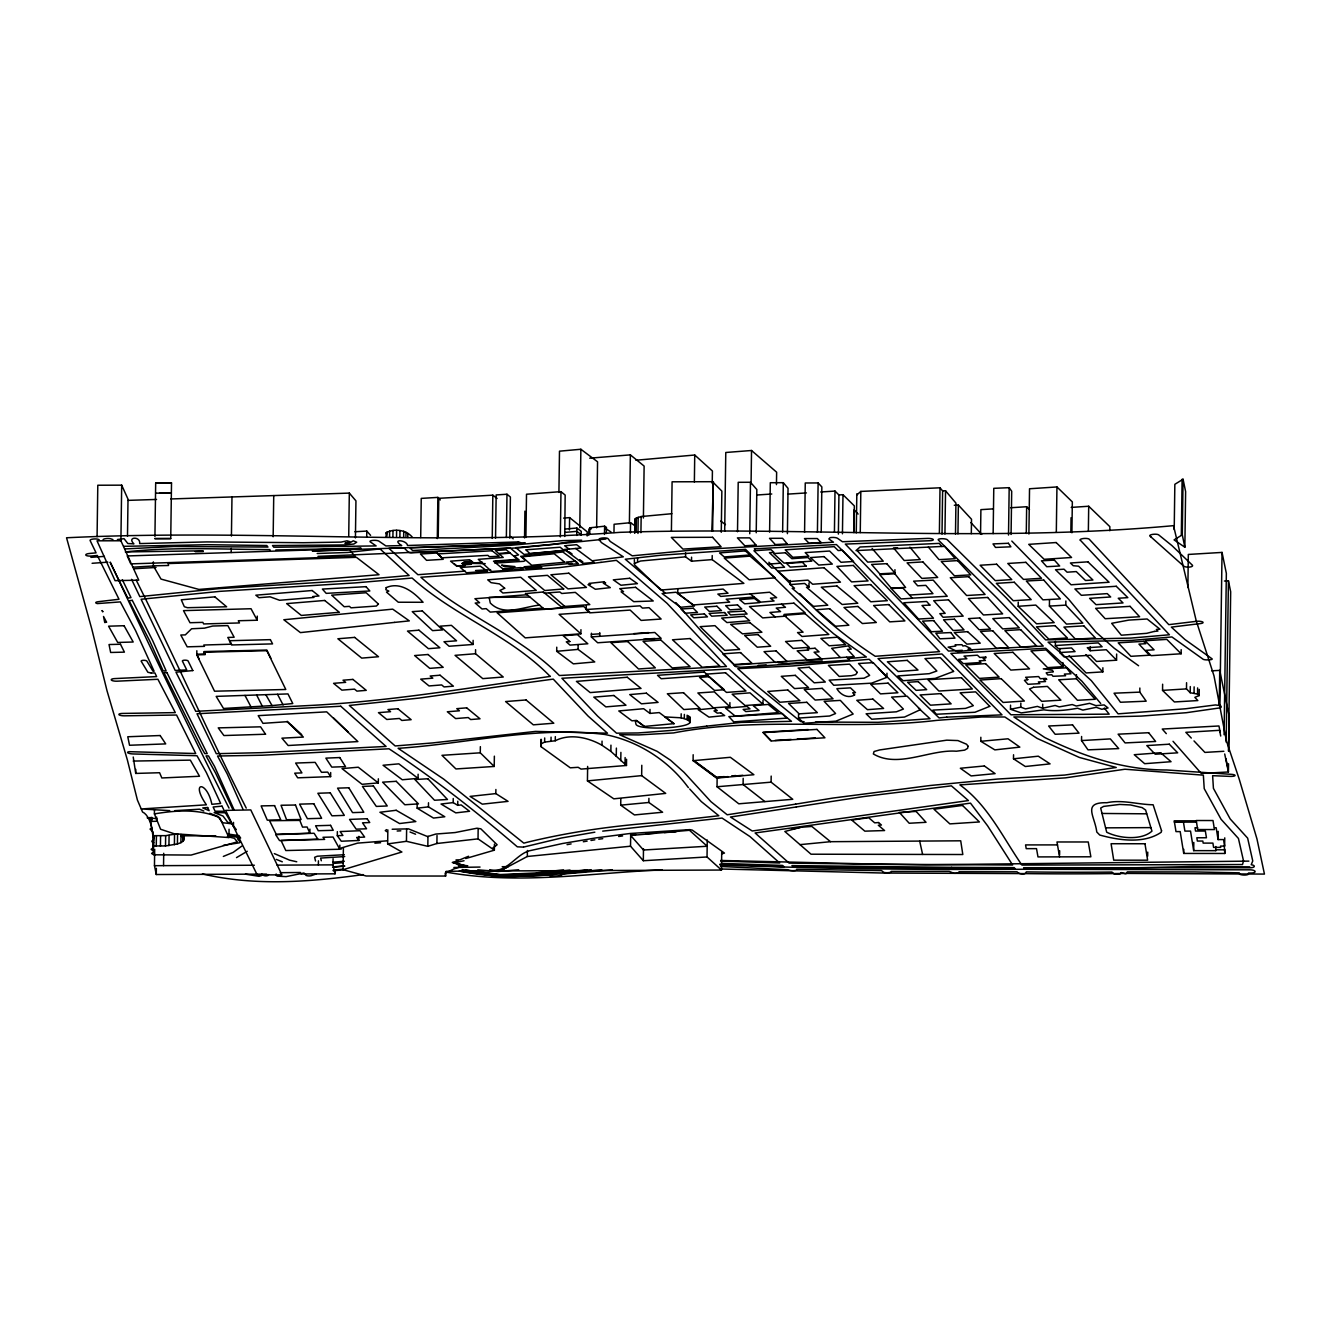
<?xml version="1.0" encoding="UTF-8"?>
<svg xmlns="http://www.w3.org/2000/svg" width="1331" height="1331" viewBox="0 0 1331 1331"><rect width="100%" height="100%" fill="white"/><g stroke="black" fill="none" stroke-linecap="round" stroke-linejoin="round"><path stroke-width="1.5" d="M97.08 536.709L97.795 485.233L121.687 485.166L128.009 499.142L127.493 536.21M130.821 562.647L120.905 540.769L121.687 485.166M133.183 761.066L190.333 760.134L199.517 776.256L161.833 777.97L159.587 772.729L135.729 773.427L133.233 757.023M135.729 773.427L135.779 769.385M153.315 565.841L168.538 565.492L168.139 563.562L356.425 557.323L379.019 574.709L198.935 589.433L161.001 579.085L153.315 565.841L153.364 561.848M152.965 831.526L152.766 845.95L165.51 845.95L177.422 843.97L177.572 833.722L165.66 835.652L152.899 835.668L150.054 817.4M154.928 536.543L155.677 483.02L171.516 482.97L170.734 538.573L154.895 538.606L170.734 538.573M150.004 821.526L151.667 821.393L151.717 817.267M153.747 846.017L153.897 835.752M229.065 829.23L228.949 837.548L174.128 833.738L160.585 829.246L154.413 813.89L154.463 809.73M266.666 874.118L156.276 874.517L154.463 865.682L154.679 849.211M156.276 846.167L156.409 835.901M156.675 817.134L156.625 821.277L151.667 821.393M156.276 874.517L156.359 868.328M160.452 846.183L160.585 835.918M154.463 865.682L163.547 865.649L163.713 853.287M165.51 845.95L165.66 835.685M168.937 845.634L169.087 835.369M174.394 844.736L174.544 834.487M177.422 843.97L180.916 842.656L181.033 834.437M180.916 842.656L182.913 841.358L183.013 835.202M182.913 841.358L183.545 836.65M183.478 840.759L183.961 835.984M196.788 654.852L205.174 654.636L204.009 652.223L266.849 650.693L285.799 689.491L214.541 691.205L196.788 654.852L196.838 650.743M231.195 552.548L231.261 548.439M231.428 536.077L231.977 496.962M233.441 826.501L225.621 810.396L250.777 809.913L281.922 874.85L257.216 874.916L233.441 826.501L233.507 822.392M257.216 620.229L251.027 608.733L183.495 610.63L190 622.725L202.828 622.359L203.676 623.94L239.48 622.941L238.299 620.745L257.216 620.229L257.266 616.103M273.154 536.759L273.737 495.581M309.857 833.189L307.112 827L302.52 827.1L299.808 820.395L269.577 820.728L276.249 834.337L309.857 833.189L309.923 829.113M318.359 864.934L318.425 860.824M330.62 776.639L327.692 772.096L321.52 772.313L315.148 762.364L295.632 763.062L301.937 772.912L294.7 773.178L297.678 777.82L330.62 776.639L330.67 772.529M301.056 873.968L335.046 873.818L332.983 864.867L333.083 858.695M335.046 873.818L335.096 869.692M358.888 836.367L358.821 840.477L341.285 841.225L337.309 835.702L337.359 831.609M339.788 849.245L333.033 837.033L323.017 837.282L324.614 839.412L281.041 840.493L285.816 850.542L339.788 849.245L339.838 845.135M445.669 872.038L445.619 876.048L366.158 875.998L343.082 869.709L343.398 847.697M348.722 536.343L349.321 493.102L170.817 498.959M355.427 537.907L355.943 500.855L349.321 493.102M366.707 537.258L366.79 531.086L354.895 531.735M378.287 782.911L358.272 767.222L342.017 768.603L362.032 784.308L378.287 782.911L378.353 778.801M386.123 536.842L386.173 532.716C394.325 528.291 405.955 529.755 412.211 537.025M386.938 536.143L386.988 532.017M389.55 537.225L389.634 531.052M343.082 869.709L401.895 852.006L387.654 843.904L387.853 829.895M392.911 536.659L392.994 530.47M396.522 536.509L396.605 530.337M399.882 536.759L399.966 530.587M403.659 537.375L403.742 531.185M405.955 536.36L406.005 532.234M407.785 537.524L407.835 533.415M494.45 844.17L494.367 850.176L478.029 838.863L436.901 843.505L427.817 846.333L406.454 841.308L406.621 829.313M420.696 537.524L421.245 498.393L437.882 497.395L440.311 499.924M417.135 808.183L428.449 806.869L444.804 816.752L433.49 818.066L417.135 808.183L417.185 804.057M418.067 778.369L398.834 763.844L383.062 765.258L402.295 779.766L418.067 778.369L418.134 774.243M427.817 846.333L427.966 836.334M428.449 806.869L428.499 802.759M437.3 538.573L437.882 497.395M438.215 537.441L438.764 498.326L492.836 495.165L497.095 498.46M436.901 843.505L437.017 835.502M453.189 802.61L441.027 804.024L455.801 812.875L469.544 811.278L461.208 804.939L457.731 805.338L453.189 802.61L453.239 798.5M457.731 805.338L457.781 801.212M473.071 644.47L451.409 625.354L440.012 626.186L456.566 640.81L443.988 641.742L449.096 646.25L473.071 644.47L473.137 640.344M475.533 653.737L455.052 655.351L482.77 678.627L503.251 677.013L475.533 653.737L475.583 649.661M478.029 838.863L478.162 828.847M480.275 752.814L441.975 755.326L455.934 768.952L494.217 766.456L480.275 752.814L480.358 746.641M492.237 538.406L492.836 495.165M495.548 538.19L496.147 494.949L506.978 494.234L510.389 497.029L509.823 538.206M494.217 766.456L494.367 756.158M495.831 793.592L470.076 796.404L482.304 804.157L508.059 801.362L495.831 793.592L495.881 789.483M506.362 537.474L506.978 494.234M524.547 537.924L524.913 511.154M525.895 537.474L526.51 494.234L560.967 491.638L565.159 495.065L564.743 536.493M502.186 866.714L508.226 866.631L500.922 870.524L527.326 856.482L527.409 850.476M626.568 759.252L626.485 765.475L581.081 769.102L578.153 767.305L570.284 767.821L541.235 746.824L541.052 739.304M541.235 746.824L541.384 739.57M540.968 745.526L541.334 743.713L544.629 742.099L544.695 737.956M544.629 742.099L551.017 741.284L551.067 737.141M551.017 741.284L555.26 740.768L555.326 736.625M556.691 651.308L578.087 649.395L594.757 661.94L573.362 663.853L556.691 651.308L556.757 647.182M558.92 492.437L559.486 451.176L580.865 449.262L597.552 461.79L596.637 527.825M560.334 536.925L560.967 491.638M569.435 529.954L569.601 517.609L563.629 518.125M576.739 535.428L576.839 528.024L564.843 529.089M578.087 649.395L578.136 645.269M579.784 527.658L580.865 449.262M581.198 535.045L581.248 531.335L576.839 528.024M580.882 633.806L559.103 614.34L589.783 612.193L583.693 606.47L497.145 612.809L525.213 637.865L580.882 633.806L580.948 629.679M586.222 609.531L640.011 605.838L642.44 608.117L649.046 607.668L661.124 619.031L641.143 620.412L630.162 610.08L589.766 612.859L586.222 609.531L586.272 605.838M587.154 535.944L587.221 531.834L569.601 517.609M588.768 535.228L588.851 529.039L591.347 528.773L589.816 527.808L589.733 533.981M587.437 780.898L641.658 775.624L665.7 793.392L613.824 798.833L587.437 780.898L587.636 766.423M591.347 636.917L654.802 632.475L661.124 638.331L597.686 642.773L591.347 636.917L591.397 633.223M599.699 636.334L599.749 632.641M604.49 534.43L604.607 526.194L589.816 527.808M626.485 765.475L610.862 751.366L601.978 745.26L602.045 741.117M606.337 533.531L606.42 527.342L604.607 526.194M610.862 751.366L610.946 745.144M613.974 532.5L614.09 524.264L630.545 522.684L635.137 525.911M616.27 756.357L616.386 748.089M620.778 760.667L620.895 752.381M620.712 805.155L648.863 802.477L662.605 812.243L634.454 814.938L620.712 805.155L620.812 798.949M625.038 763.761L625.121 757.555M629.397 523.449L630.362 454.869L589.683 458.18M630.412 532.966L630.545 522.684M634.288 563.595L640.544 561.016L685.548 556.84L691.521 561.216L712.168 559.602L743.879 583.361L660.825 590.049L634.538 564.86L634.338 559.552M634.704 533.282L634.904 519.123L636.368 517.992L641.159 516.544L671.856 513.699M721.718 852.023L721.469 870.041L707.027 856.964L643.322 860.724L630.528 846.217L630.694 834.204M634.987 532.516L634.904 519.123M636.168 532.15L636.368 517.992M637.566 561.749L637.616 557.706M637.965 533.448L638.181 517.277M640.926 532.716L641.159 516.544M643.405 518.025L644.121 466.066L630.362 454.869M641.658 775.624L641.792 765.275M643.322 860.724L643.489 848.712M636.451 720.57L644.304 726.46L674.018 723.631L659.261 712.584L649.944 713.416L650.01 709.39M648.863 802.477L648.912 798.334M671.406 531.219L672.088 481.805L713.333 481.706L712.634 531.119M677.745 593.543L676.032 592.245L662.106 593.51L680.54 607.285L694.466 606.021L677.745 593.543L677.812 589.417M649.944 713.416L643.655 708.708L618.782 710.954L631.959 720.82L635.236 720.52L635.902 723.914C636.567 732.25 715.462 726.859 681.139 717.808L681.189 713.799M685.548 556.84L685.615 552.798M684.317 718.424L684.367 714.414M687.112 719.189L687.162 715.18M688.277 719.788L688.327 715.795M689.109 720.354L689.159 716.344M691.521 561.216L691.571 557.173M689.708 720.82L689.757 716.827M690.157 722.65L690.257 717.359M694.366 481.972L694.732 455.019L635.919 460.243M693.085 760.683L730.353 757.289L753.878 774.709L716.61 778.103L693.085 760.683L693.168 754.727M707.027 856.964L707.26 840.027M712.235 483.436L712.418 471.008L694.732 455.019M711.869 531.169L713.333 481.706M712.168 559.602L712.218 555.559M717.026 786.754L771.098 782.162L792.76 799.282L738.805 803.808L717.026 786.754L717.126 778.519M721.269 532.284L721.851 491.106L712.551 481.755M724.68 531.202L725.778 452.49L751.533 450.494L776.639 472.206L776.455 484.634M729.854 706.711L714.348 691.854L697.877 692.969L713.383 707.809L729.854 706.711L729.904 702.585M737.507 531.718L738.206 482.304L750.468 482.271L756.823 489.525L756.224 532.766M743.18 778.352L743.097 784.525L764.876 801.578M749.752 533.748L750.468 482.271M751.067 483.635L751.533 450.494M762.962 704.199L750.002 692.852L732.15 694.2L745.11 705.53L762.962 704.199L763.029 700.073M769.601 532.134L770.3 482.72L783.31 482.687L788.035 488.344L787.403 533.648M771.098 782.162L771.181 776.089M782.628 532.101L783.31 482.687M809.015 582.945L808.965 587.071L806.486 587.254L827.766 605.222L813.524 606.337L792.195 588.352L794.491 588.186L790.231 584.592L790.281 580.466M798.517 718.058L829.596 716.011L835.585 713.516L824.155 701.337L840.343 700.389L853.154 714.032L835.935 721.152L803.874 723.265L798.517 718.058L798.583 713.948M804.573 532.4L805.255 482.987L818.116 482.953L821.843 486.896L821.21 532.2M817.417 532.367L818.116 482.953M834.421 532.25L835.003 491.072L820.711 491.988M838.38 534.08L838.929 494.966L835.003 491.072M842.44 533.814L842.989 494.699L838.929 494.966M853.837 530.42L854.136 509.84L858.129 514.065M853.936 532.65L854.319 505.88L842.989 494.699M856.266 532.916L856.815 493.801M860.259 532.6L860.824 491.422L940.019 487.795L942.614 490.906L942.015 534.13M886.928 677.346L873.203 662.638L858.545 663.504L869.642 675.366L864.102 678.194L829.163 680.141L833.738 685.265L871.539 683.169L886.928 677.346L886.978 673.22M894.898 573.777L879.724 574.593L891.238 588.152L905.596 587.453L894.898 573.777L894.948 569.668M939.387 533.082L940.019 487.795M944.943 534.03L945.542 490.79L942.614 490.873M955.492 533.997L955.924 503.101L945.542 490.79M957.954 533.847L958.353 505.031L954.294 505.264M971.314 533.681L971.514 519.256L958.353 505.031M980.548 534.347L980.897 509.64L993.275 508.875M980.797 741.3L1008.016 738.788L1019.829 747.124L994.856 749.885L980.797 741.3L980.847 737.258M993.142 533.615L993.775 488.327L1009.181 487.678L1011.693 491.222L1011.078 534.463M1008.515 535.045L1009.181 487.678M1010.479 709.257L1020.777 707.177L1025.502 708.907L1037.398 706.395L1042.655 708.258L1055.15 705.48L1059.226 706.877L1072.237 704.548L1076.28 706.029L1089.623 703.334L1095.895 705.63L1104.164 704.931L1108.041 707.976L1101.802 709.273L1096.245 707.31L1082.868 710.105L1077.528 708.225C1066.547 710.272 1054.734 711.569 1043.837 709.822L1021.26 712.917L1010.479 709.257L1010.545 705.147M1013.49 758.803L1038.28 756.191L1050.076 763.878L1025.303 766.506L1013.49 758.803L1013.557 754.76M1018.182 606.287L1035.801 605.089L1054.185 622.625L1036.583 623.806L1018.182 606.287L1018.248 602.161M1020.777 707.177L1020.844 703.067M1026.284 533.498L1026.65 506.728L1010.595 507.743M1028.896 534.047L1029.528 488.76L1056.947 486.946L1072.337 501.903L1071.904 532.783M1042.655 708.258L1042.705 704.132M1065.865 600.996L1065.798 605.123L1082.835 623.124L1066.464 624.089L1049.41 606.104L1049.494 599.915M1056.315 532.25L1056.947 486.946M1059.842 648.43L1059.775 652.539L1075.049 651.608L1071.505 647.947L1058.511 648.763L1055.35 645.535L1055.416 641.409M1059.592 854.851L1059.659 850.742M1062.82 666.665L1046.199 649.944L1030.976 650.909L1047.58 667.63L1062.82 666.665L1062.87 662.555M1070.856 532.117L1071.056 517.709M1076.43 678.777L1058.711 679.792L1077.445 700.289L1095.213 699.274L1076.43 678.777L1076.496 674.651M1081.537 740.568L1110.32 738.905L1118.689 748.588L1087.993 749.852L1081.537 740.568L1081.604 736.492M1088.359 530.953L1088.708 506.246L1071.205 507.41M1059.775 652.539L1064.018 656.882L1090.455 655.251L1096.511 661.44L1116.559 660.209L1106.327 649.728L1090.255 650.726L1090.305 646.6M1069.109 655.667L1086.096 672.937L1102.833 671.889L1102.883 667.763M1109.804 530.77L1109.854 526.66L1088.708 506.246M1116.559 660.209L1116.642 654.037M1139.802 692.137L1114.03 693.201L1120.452 702.252L1146.207 701.187L1139.802 692.137L1139.852 688.027M1147.671 856.149L1147.738 852.106M1199.231 689.408L1199.148 695.581L1194.855 697.344L1197.833 700.572L1174.408 701.953L1162.545 690.39L1162.629 684.217M1174.208 529.588L1174.84 484.301L1183.076 479.243L1185.622 491.638L1184.856 547.224L1174.058 539.887L1182.294 534.829L1184.856 547.224M1181.329 534.829L1182.111 479.243M1182.294 534.829L1183.076 479.243M1181.129 653.771L1166.805 639.379L1145.059 640.76L1154.077 649.811L1145.825 650.343L1151.132 655.667L1181.129 653.771L1181.179 649.644M1224.853 849.344L1224.786 853.47L1183.725 853.437L1183.791 849.328M1199.148 695.581L1197.551 694.1L1190.213 692.736L1186.487 688.892L1186.57 682.703M1187.868 587.537L1188.317 554.445L1222.041 552.415L1226.35 573.378L1224.087 734.729M1190.213 692.736L1190.297 686.563M1194.057 693.035L1194.14 686.863M1215.835 846.533L1215.785 850.659L1193.691 850.642L1193.807 842.407M1197.551 694.1L1197.634 687.911M1219.246 705.38L1219.728 670.391L1211.626 670.824M1219.862 707.56L1222.041 552.415M1197.7 827.749L1195.005 827.749L1195.521 831.043L1205.354 831.043L1206.452 837.765L1196.835 837.765L1197.368 841.042L1202.825 841.059L1203.157 843.105L1212.907 843.105L1213.589 847.381L1220.71 847.381L1220.494 846.083L1224.636 846.083L1223.588 839.578L1218.081 839.578L1218.198 831.343M1224.786 853.47L1224.254 845.684M1224.636 846.083L1224.753 837.848M1226.167 742.116L1228.43 580.765L1224.42 581.015M1228.263 765.525L1228.197 769.667L1225.934 758.67M1228.463 751.05L1230.676 591.763L1228.43 580.765M1173.027 741.3L1201.294 773.444L1228.413 771.98L1228.53 763.744M1228.696 751.383L1229.195 716.394L1219.728 670.391M183.911 840.094L183.678 837.948L181.066 835.801L215.755 835.818M268.546 874.55L267.964 875.465A2.862 1.231 2.4 0 1 263.904 875.548L262.806 874.667M117.411 539.537L124.049 538.672L127.809 543.514L133.915 543.863C126.478 536.643 140.787 536.06 139.655 543.58L206.887 541.917L303.285 542.715L341.052 542.116L346.958 540.819L349.787 541.65L344.912 543.331L349.67 542.882L353.281 540.819L356.691 542.216L353.763 544.046L343.947 544.945L272.522 545.544L273.72 547.174L276.715 547.224L376.141 545.926L370.317 541.933A4.625 1.215 0.8 0 1 372.913 540.386A4.625 1.215 0.8 0 1 378.919 541.151L385.89 545.926L401.729 545.61C390.549 538.539 406.92 539.937 407.519 545.494L518.358 541.917M241.776 846.1L233.158 852.389L223.342 856.432M856.798 494.999L860.824 491.422M247.25 851.274L236.502 857.613M555.26 740.768C569.651 733.265 588.385 737.424 601.978 745.26M492.686 848.18L497.129 844.769L480.84 828.83L476.964 828.215L455.102 832.557L435.819 834.038L427.567 836.567L408.451 828.847L392.163 829.246M468.579 856.249L459.877 859.809L456.001 859.926M464.053 860.741L456.417 862.305C460.443 866.664 478.727 865.766 458.263 865.666M316.046 874.034L310.972 875.765A4.575 1.863 -3.2 0 1 306.047 875.399L303.984 872.986L286.098 876.63L277.397 876.147A4.725 1.996 2.6 0 1 276.199 873.985M153.731 847.381L151.118 849.311L153.947 851.541L151.601 853.47L154.729 855.434M458.047 860.774L452.307 862.455L464.652 865.566L453.838 868.943L445.253 873.236L445.619 876.048M465.7 858.545L494.367 850.176M721.884 853.837L724.463 853.088L692.27 830.111L689.774 829.629L630.112 833.489L596.338 837.831L562.547 843.505L528.723 850.942C515.213 855.284 505.847 874.134 489.692 869.675M523.649 847.065L561.266 838.031L594.841 832.191M153.614 840.177L152.083 840.843A2.961 1.281 1.6 0 0 152.766 842.24L153.714 842.523M830.511 841.691L811.827 826.435L800.863 827.283L784.857 831.492L811.028 854.203L962.812 854.519L960.716 840.809L830.511 841.691L800.064 844.636M791.596 829.296L800.863 827.283M124.781 548.954L173.546 546.492L267.947 547.074L266.816 545.527L207.636 544.712L123.766 546.326M523.416 847.115L517.31 846.815C476.415 811.71 434.039 778.419 389.001 748.787L262.257 755.226L217.535 756.025L227.119 773.744L242.874 809.015M567.056 844.636L571.115 843.904M539.637 605.089C523.516 606.703 503.784 616.769 490.257 602.976L489.159 597.403L529.938 597.053L544.495 609.332L562.248 607.685L543.281 591.962L525.512 593.609L526.893 594.757L474.917 598.717L479.576 602.727L475.2 603.059L482.055 608.982L486.214 608.65L490.224 612.11L542.998 608.101M583.294 841.741L587.154 841.109M590.997 840.46L594.857 839.811M223.458 845.318L239.447 842.806L240.129 842.157L237.45 838.63M387.654 843.904L406.454 841.308M598.767 839.212L602.743 838.68M618.649 836.484L622.609 835.951M602.71 831.126L722.051 818.066L749.969 836.567L779.667 862.987L720.82 861.074M592.528 560.75L623.324 556.824L601.462 542.599L599.05 539.587A4.625 1.248 -2.6 0 1 602.693 537.974A4.625 1.248 -2.6 0 1 608.117 538.739L610.214 541.451L632.225 555.826L694.483 549.853L833.489 542.199L828.864 538.972L830.012 537.691A4.625 1.198 1.1 0 1 837.498 538.273L842.44 541.734L927.591 538.406A4.625 1.165 1.9 0 1 933.197 539.421A4.625 1.165 1.9 0 1 929.82 540.719L845.301 544.096L948.487 651.075L962.296 650.31M561.915 550.468L524.065 554.445L515.746 547.657L552.964 544.329L581.647 540.203L562.597 540.636L510.056 545.344M571.964 563.296L520.554 568.087M363.147 874.6C309.957 881.937 255.219 886.363 202.428 873.918M605.938 539.038L519.023 547.84L317.976 556.358M563.595 869.875L535.045 873.003L500.406 874.55L465.833 870.191M587.054 869.892C547.54 873.935 507.427 879.758 468.046 871.555C508.825 879.924 550.352 873.585 591.28 869.842M333.249 870.807L343.448 869.742M570.034 870.108L535.361 873.718L500.739 875.016L462.123 869.609M343.365 869.126L333.149 870.158M154.413 813.89C176.274 810.28 198.868 808.666 219.682 817.683L228.949 837.548M527.326 856.482L630.528 846.217M601.862 869.825C554.511 874.351 506.445 881.222 459.328 870.956M332.6 867.28L344.812 866.098M518.707 869.759L498.227 871.489L477.779 869.825M742.831 775.291L731.884 776.289M724.264 776.605L716.627 777.287L695.863 761.931M731.884 775.906L735.71 775.557M728.074 776.622L716.627 777.67L695.863 762.297M564.81 532.417L576.805 531.352L581.198 534.679M569.019 549.087L581.015 548.023L576.606 544.695L564.61 545.76L569.019 549.087L564.394 549.47L582.978 563.396L594.225 562.381L575.658 548.488M848.313 658.562L866.365 656.998L833.672 633.789L814.838 617.418L745.526 549.304L661.241 555.193L625.271 559.236L664.801 592.694M386.556 829.612L385.258 830.611L387.105 831.808M525.163 542.699L483.652 545.144L312.436 550.851M822.175 660.891L778.186 664.202M635.236 720.67L636.451 720.42L644.32 726.31M332.966 862.205L344.346 861.24M334.247 866.747L343.93 865.932M630.561 834.853L635.835 834.487M790.231 584.592L804.673 583.46L808.965 587.071M754.195 597.003L726.21 599.216L729.654 602.111L693.384 604.956L677.762 593.293L723.099 589.067L728.024 593.21L717.842 594.075L720.753 596.421L769.651 592.228L776.622 597.652L770.449 598.185L774.076 600.98L760.766 602.144L750.168 593.876M387.471 840.793L357.59 843.122L341.202 847.98L341.385 849.012M374.876 843.189L380.616 842.739M333.648 863.403L343.415 862.638M549.071 592.827L544.462 593.177L543.281 592.195M564.876 606.454L549.071 592.761L559.835 591.979L561.749 593.493L575.341 592.378L589.799 604.59L560.867 606.753L562.248 607.901M612.376 869.858L561.815 874.151C564.544 875.964 548.189 876.963 549.37 875.083L502.186 876.929L459.844 871.223M775.141 662.139L734.13 665.084L735.76 666.631L740.702 667.313L849.594 660.143L846.632 657.264M104.417 556.375L90.891 557.356M107.828 562.164L92.089 563.296M591.38 634.388L599.732 633.806M633.855 633.623L648.563 632.591M643.705 639.229L655.118 638.431M344.712 856.565L320.638 858.079L321.303 860.774M473.603 562.763L462.256 563.396L465.051 565.725L456.799 566.257L450.577 561.166L469.643 559.735L473.603 562.813L462.256 563.579M756.624 495.032L771.764 494.001M133.183 567.172L154.213 565.908M134.115 568.753L156.026 567.455M471.706 561.283L463.887 561.815L465.85 563.296M777.138 662.006L854.203 656.632L847.414 649.362L851.224 649.129L848.213 645.918L831.675 648.33L840.21 657.464M646.034 833.805L656.25 833.139M300.523 872.487L280.175 872.687M788.035 494.1L806.42 492.919M664.402 832.59L676.032 831.825M1162.545 690.39L1186.487 688.892M344.313 854.718L317.31 856.216L314.632 857.33L315.53 861.007M510.023 545.361L412.61 550.518L409.948 547.906L518.657 543.913A4.625 1.215 -0.9 0 0 518.358 541.917M494.566 561.532L519.206 560.035L514.232 555.942L518.558 554.894L510.206 547.989L410.963 552.864L408.501 552.298L404.175 548.023L388.918 548.355L417.901 574.709L465.151 571.115M968.336 649.944L1043.238 646.067L996.952 597.985L938.338 540.003A4.625 1.148 2.3 0 1 941.549 538.706A4.625 1.148 2.3 0 1 947.256 539.721L1006.352 597.968L1045.6 639.878L1131.001 638.081L1169.417 634.771L1080.29 540.17M1055.35 645.535L1098.325 642.873L1102.118 646.766L1087.294 647.681L1090.255 650.726M494.833 563.096L523.782 561.316L525.595 560.334L520.654 556.358L562.83 551.999L577.355 562.63M1049.41 606.104L1065.798 605.123M272.056 705.596L292.77 703.55L287.978 693.917L216.171 696.379L223.525 708.475L272.056 705.596L265.817 694.682M808.25 729.554L763.112 732.233L771.065 740.635M775.091 740.385L791.196 739.437M797.219 739.071L815.337 737.99M1223.855 751.283L1204.904 752.414L1194.007 740.934M464.037 564.777L471.424 564.344L469.86 562.88M475.533 570.517L490.59 569.668M758.188 665.334L766.19 664.884M482.404 562.231L470.425 563.362L485.199 563.645M502.569 569.036L512.568 568.503M912.301 598.135L947.223 596.271L933.214 580.133L913.632 581.165L917.658 585.806L925.827 585.374L932.948 593.643L909.622 595.024L912.301 598.251L901.02 598.95L891.238 588.502L902.734 587.936L909.622 595.157M397.154 831.01L400.814 830.81M662.289 869.858C590.398 872.97 518.175 885.065 446.6 872.171M897.61 547.723L893.5 547.906L904.215 560.517L920.237 559.569L909.922 547.174M941.832 546.459L856.016 550.585L860.042 547.008L939.253 543.381L941.832 546.492L944.76 546.392L955.142 558.704L939.037 559.652L928.356 547.058M337.309 835.702L342.916 835.469L340.104 831.559L360.036 830.71L364.661 837.099L356.641 837.432L358.821 840.477M174.81 810.662L199.55 809.198L203.826 811.045M127.992 500.373L156.542 499.441M312.486 551.084L344.862 550.036L361.167 548.256L275.8 549.969M317.161 553.496L347.458 552.481L380.017 548.904L409.116 575.508L354.761 580.233L219.116 588.618L139.822 596.621L131.569 579.351M231.577 644.187L203.776 645.019L204.492 646.35L187.205 646.833L180.783 635.02L185.308 634.887L191.614 628.764L204.508 628.149L212.677 626.036L227.834 625.603L234.156 637.266L227.784 637.449L230.845 642.773M151.301 673.037L154.878 672.92L156.642 676.597L114.616 678.594A4.625 1.314 2 0 0 111.371 680.091A4.625 1.314 2 0 0 117.028 681.189L157.907 679.276L175.309 712.617L122.585 713.433A4.625 1.181 2.4 0 0 118.958 714.697A4.625 1.181 2.4 0 0 124.399 715.828L176.557 715.03L195.724 753.529L129.506 751.682A4.625 1.098 4.9 0 0 127.959 752.913A4.625 1.098 4.9 0 0 133.2 753.962L196.988 755.725L206.388 772.629L220.663 803.442L211.862 804.307C207.154 780.815 189.751 780.765 206.405 804.822L141.352 808.949L169.786 810.646M195.241 551.716L203.327 551.516M1150.849 827.616L1105.595 827.849L1100.687 808.083L1103.615 806.403L1119.621 804.44L1130.601 804.956L1142.164 807.618L1145.625 810.063L1151.947 831.143C1141.615 840.493 1119.637 838.68 1106.71 832.224L1105.595 827.849M171.516 482.97L155.677 483.02M159.587 493.102L171.366 492.869L155.644 493.185M453.871 867.479L480.042 867.063M446.085 871.356L498.892 870.557M1248.877 861.124L925.344 864.817L789.117 863.12L755.11 832.973L970.482 803.125L987.585 825.802L1012.625 865.017L881.638 864.235L720.62 860.458M500.14 870.94L721.469 870.041M203.144 550.818L125.347 551.932C173.18 546.592 221.711 549.437 269.827 549.603L270.143 550.036M1146.706 813.823L1101.985 813.457M163.547 865.649L254.371 865.233M277.081 865.133L332.983 864.867M120.905 540.769L97.013 540.819L115.065 580.665L138.757 580.166L131.519 564.194M1057.48 844.902L1025.569 844.919L1026.218 848.646L1036.516 848.646L1037.98 856.914L1090.854 856.798L1088.259 841.974L1056.98 841.974L1059.576 856.914M1196.22 820.828L1174.208 820.811L1174.408 822.109L1196.436 822.125L1196.22 820.512L1212.99 820.528L1214.454 829.562L1197.684 829.546L1196.436 821.809M1214.471 827.766L1216.185 827.766L1218.081 839.578M1224.204 849.81L1215.652 849.81L1215.785 850.659M1249.792 866.847L1192.925 866.464C1035.335 870.491 877.578 870.873 720.021 864.95M720.487 866.431L787.969 869.725A4.625 1.115 2.7 0 0 793.958 870.624A4.625 1.115 2.7 0 0 796.604 869.309L881.471 870.607L883.867 872.387A4.625 1.248 2 0 0 889.008 872.587A4.625 1.248 2 0 0 891.121 871.389L949.203 871.372L953.894 873.286A4.625 1.281 1.1 0 0 958.986 871.788L1017.017 871.805C1018.548 874.434 1026.434 874.949 1026.334 871.888A3383.219 3247.307 -12.2 0 0 1111.901 872.055L1114.03 873.885A4.625 1.264 0.6 0 0 1120.519 873.718C1120.103 870.141 1126.924 876.73 1127.307 871.872L1195.022 871.955L1239.244 872.837L1239.56 874.101A4.625 1.264 2.1 0 0 1244.701 875.049A4.625 1.264 2.1 0 0 1248.478 873.951L1248.495 873.003L1250.824 873.036A4.642 1.597 2.4 0 0 1255.133 871.506A4.642 1.597 2.4 0 0 1250.242 869.825L1024.604 869.276L1023.589 867.696L1249.942 867.779A4.642 1.614 1.9 0 0 1254.052 866.83A4.642 1.614 1.9 0 0 1252.754 865.067L1251.223 864.717L1252.754 860.957L1247.646 838.147L1230.21 818.981L1213.423 788.351L1212.624 775.69L1230.143 776.389A4.625 1.048 1.4 0 0 1235.068 775.507A4.625 1.048 1.4 0 0 1230.759 774.293L1166.805 769.984C1123.93 770.15 1082.818 756.208 1044.785 737.54L1013.873 716.943L1083.883 717.509L1141.149 716.095L1186.22 712.717L1220.577 707.793A4.725 1.996 1.6 0 0 1220.277 705.596L1215.419 704.948L1185.555 708.774L1118.09 713.849L1091.337 680.657L1064.401 656.033M721.302 869.01L884 873.053L1022.341 873.585A3849.884 3691.678 -14.9 0 0 1126.109 873.419L1264.45 874.084L1256.963 838.946L1239.161 778.968L1226.383 740.818L1213.988 675.815L1196.136 620.462L1173.509 525.662C989.415 542.516 804.473 526.51 620.013 532.333C435.786 546.026 250.91 528.806 66.55 537.774L91.889 629.363L106.996 690.706L127.327 759.785L137.409 800.064L142.567 812.026C148.972 814.805 152.35 827.4 151.801 831.01M151.252 673.037L147.891 672.288L141.202 661.274A2.895 0.882 1.9 0 1 143.515 660.309A2.895 0.882 1.9 0 1 146.876 661.108L153.032 671.257L154.097 671.223L135.612 630.661L120.339 601.895L97.313 603.592A4.625 1.165 1.3 0 1 98.228 601.695L119.008 599.266L97.329 555.476L91.44 556.025A4.625 1.331 -1.6 0 1 85.866 555.193A4.625 1.331 -1.6 0 1 89.31 553.496L96.082 552.864L90.109 540.536A4.625 1.314 -1.5 0 1 94.068 538.955A4.625 1.314 -1.5 0 1 99.276 539.953M804.107 721.668L800.613 721.535L757.772 686.729L737.79 668.661L792.877 665.933L869.193 659.294L873.103 663.088M815.437 722.034L878.077 722.317L930.003 718.723L918.457 708.092M721.535 863.37L782.495 865.416L783.992 866.697L719.805 864.268M152.316 828.448L151.301 828.448A2.895 0.849 0.9 0 0 150.653 829.629L152 831.21M563.678 550.252L567.305 550.585M681.139 717.808L664.851 716.91L674.018 723.781M152.366 818.898L147.159 817.8L156.808 818.632M228.366 834.071L239.231 835.668M240.029 836.883L228.067 835.053M240.678 838.014L227.634 835.053M296.763 861.773L289.659 860.175L274.319 853.604M245.453 874.168L259.079 876.33L261.675 875.499L261.824 873.951M227.401 836.633L234.356 838.28L237.317 841.841L191.082 855.068L154.579 854.801L152.766 845.95M453.056 862.555L460.626 865.316M209.732 813.291L217.885 816.402L222.593 822.724L231.927 823.822L236.336 829.695M410.015 831.991L415.588 834.221M276.332 859.41L282.305 861.806M605.821 528.706L611.079 532.034M568.886 551.716L572.031 553.946M579.767 559.652L582.862 561.932M720.703 521.07L725.462 524.63M462.256 563.196L465.051 565.359L456.799 565.875L454.154 563.712M1138.587 665.75L1114.396 648.38L1096.012 632.175L1068.56 599.133L1011.81 541.068M781.48 604.108L785.473 607.302L776.239 608.067L780.565 611.611L769.917 612.476L775.191 616.935M525.512 593.393L529.938 597.053M1063.053 654.885L1048.063 642.124L1131.699 640.411L1171.912 636.95L1203.124 659.244A4.642 0.898 0.1 0 0 1207.034 659.91L1208.831 659.877A4.642 0.898 0.4 0 0 1212.009 658.778L1184.939 639.512L1171.347 627.117L1199.98 623.623A4.625 1.231 0.8 0 0 1202.841 622.093A4.625 1.231 0.8 0 0 1196.952 621.261L1168.818 624.655L1089.224 539.205A4.625 1.264 -2.2 0 0 1083.567 538.506A4.625 1.264 -2.2 0 0 1080.29 540.17M510.422 536.493L513.217 538.822M112.952 539.571L110.506 538.706A4.625 1.314 -0.8 0 0 105.365 538.689A4.625 1.314 -0.8 0 0 103.119 540.02M755.276 549.653L754.344 548.821L836.384 544.545L853.537 561.466L841.026 562.281L829.629 551.034L805.205 552.615L808.882 556.242L792.777 557.273L785.223 549.836L834.221 546.658L838.164 550.552L842.207 550.285L939.553 651.641L875.216 656.283C847.897 638.348 822.308 617.667 799.948 593.776M878.51 668.295L905.546 695.231M290.824 724.63L301.605 734.795M287.18 721.286L301.605 734.895M333.599 718.008L348.223 732.05M768.869 562.214L790.747 584.226M767.671 564.045L753.945 550.751L770.998 549.603L773.91 552.382L769.451 552.681L780.565 563.213L767.671 564.144L771.647 568.071L784.541 567.239L780.565 563.312M675.882 602.577L701.187 631.027L726.776 657.165M1085.846 654.619L1102.833 671.889M1026.65 506.728L1029.495 509.64M1191.295 738.073L1185.838 732.333L1219.545 730.32L1220.727 736.043M728.207 658.612L735.294 666.165M689.708 789.017L701.287 801.561L718.823 815.753L661.174 822.259C616.003 825.403 570.982 831.576 526.96 842.323L523.832 843.155L443.672 779.101L398.102 748.305L399.084 748.272C467.73 743.613 535.528 725.961 604.707 734.446C637.233 740.735 667.946 759.918 687.844 786.937L688.426 787.619M970.881 522.567L981.762 534.413M857.33 550.801L867.696 562.115L883.235 561.183L872.104 548.488M366.79 531.086L370.6 535.361M1166.305 733.647L1162.262 729.055L1218.946 725.977L1220.178 731.983M1100.704 703.467L1081.92 681.206L1045.7 648.264L950.866 653.405L1010.961 714.78L1109.156 714.148L1104.331 708.042M277.514 694.283L283.12 704.948M244.971 695.398L250.977 706.844M256.633 694.998L262.274 706.179M136.228 580.166C174.012 655.634 208.052 732.815 246.235 808.083M232.825 809.547L215.622 773.128L206.039 755.875L208.485 755.908L214.507 766.357L233.923 809.448M110.14 562.331L127.759 598.085L130.987 597.652L122.336 579.7M270.875 658.279L266.849 650.06L204.009 651.574L205.19 653.987L196.788 654.203L199.284 659.278M229.015 808.117C188.187 726.809 148.856 644.786 110.34 562.314M386.173 532.716L386.622 534.08M919.638 840.909L922.616 854.435M1224.703 753.978L1228.413 771.98M1193.691 850.642L1190.53 831.11L1184.906 831.093L1183.409 821.909L1174.408 821.893L1175.988 831.609L1180.198 831.609L1183.725 853.437M152.915 833.156L153.83 838.879M985.805 657.065L985.722 658.03L983.027 658.213L985.406 660.442L979.2 660.875L980.88 662.455L963.345 663.653L958.719 659.327L966.872 658.762L964.027 656.116L977.403 655.185L979.849 657.481L985.805 657.065M192.829 670.574L175.975 672.188L195.757 711.336L309.79 705.497C390.549 701.304 470.375 687.545 550.369 676.398L549.337 675.566C509.374 635.037 454.22 616.003 412.111 578.037L355.46 582.878L219.815 591.363L141.103 599.266L175.193 670.458L186.723 669.926L182.397 661.091A2.895 0.865 1.4 0 1 184.826 660.176A2.895 0.865 1.4 0 1 188.104 660.975L192.829 670.574M968.07 746.258L967.587 748.371L964.642 750.135L956.373 751.216C929.986 749.153 898.076 768.669 873.352 753.945L874.068 751.516L879.608 749.952L946.774 740.169L957.937 740.568L966.589 744.245L968.07 746.258M1161.547 830.744L1161.181 832.291C1143.778 844.07 1119.121 840.36 1099.739 835.036L1096.761 831.991C1094.914 816.169 1081.787 802.127 1106.893 802.726C1122.382 799.382 1137.772 804.59 1153.128 804.773L1161.547 830.744M378.403 604.041L376.407 606.038L351.001 607.818L349.421 606.354L344.18 606.72L331.685 595.157L366.191 592.744L378.403 604.041M1243.503 860.858L1242.522 864.551L1021.925 865.083C1002.759 837.332 987.918 805.072 959.884 784.891L1065.515 777.853L1124.911 769.235L1203.357 775.158L1204.222 788.634L1221.076 819.28L1238.429 838.447L1243.503 860.858M857.247 672.405L855.717 674.584L851.524 675.682L839.196 676.447L828.414 665.4L849.577 664.152L857.247 672.405M854.635 694.898C848.313 699.008 840.244 694.782 836.866 688.659L850.492 687.861L855.484 692.619L852.722 692.769L854.635 694.898M386.206 587.62L385.84 589.666L388.818 591.097L386.489 592.112L398.302 602.228L423.075 602.278C413.924 592.295 400.515 581.231 386.206 587.62M920.42 709.639L904.481 717.076L871.722 719.239L866.115 713.799L896.412 711.802L903.4 709.057L891.604 697.095L907.06 696.13L920.42 709.639M504.682 588.252L499.857 590.448L502.902 593.01L536.26 590.398L520.671 577.255L487.728 579.834L491.056 582.662L499.474 583.893L504.682 588.252M501.82 565.226L504.998 566.756L514.997 566.673L501.82 565.226M1033.522 687.278L1029.495 688.942L1041.707 701.337L1060.907 700.139L1047.397 686.413L1033.522 687.278M989.765 706.345L974.957 712.251L936.408 714.265L932.898 710.105L965.441 708.408L973.327 705.663L960.133 692.819L975.64 691.87L989.765 706.345M953.578 671.44L935.194 678.394L903.15 680.723L897.859 675.948L929.271 673.669L936.874 670.99L924.962 658.595L940.335 657.664L953.578 671.44M786.554 718.124L733.747 721.884L728.856 716.61L782.279 713.516L786.554 718.124M971.863 650.094L957.455 651.624L948.105 647.132L955.741 646.051L955.076 644.853L961.98 644.686L962.845 646.001L965.108 645.668L970.715 648.563L968.136 649.012L971.863 650.094M1154.31 631.426L1146.64 633.34L1121.318 635.203L1111.668 623.307L1128.871 620.096L1147.106 618.982L1159.967 629.197L1156.373 629.447L1157.903 631.06L1154.31 631.426M106.53 622.159L104.75 622.542L103.519 616.469L106.53 622.159M1027.765 679.659L1024.404 680.307L1027.965 684.3L1039.86 683.635L1038.363 681.954L1045.534 681.555L1043.687 679.509L1046.765 679.342L1045.833 678.377L1040.326 678.76L1038.629 676.564L1025.635 677.296L1027.765 679.659M796.354 806.952L730.453 817.018L752.231 830.993L968.419 800.563L951.382 785.839L863.636 796.554L796.354 806.952M795.639 804.14L727.192 814.788L710.954 801.695L684.067 772.346L670.591 760.267L657.081 751.316L619.581 734.712L638.897 734.912L673.553 732.932C760.567 716.161 849.012 730.752 936.458 720.404L981.596 716.993L1004.855 716.976L1037.182 738.439L1079.391 757.455L1116.243 767.471L1064.783 775.058L997.501 779.051L930.169 785.506L833.006 798.051L795.639 804.14M757.073 705.33L753.429 705.912L759.036 710.488L745.809 711.569L743.164 709.423L750.002 708.857L747.024 706.428L725.528 708.159L735.261 716.128L778.236 712.634L768.203 704.432L757.073 705.33M521.353 683.485L420.346 697.943L349.338 705.463L395.157 745.959L432.675 742.931L535.544 731.401L607.485 733.198L588.202 716.178L553.247 679.109L521.353 683.485M1053.071 671.756L1046.166 672.821L1047.713 674.933L1051.823 674.75L1052.954 676.298L1065.599 675.749L1064.367 674.085L1071.006 673.802L1066.613 667.863L1043.288 668.861L1052.488 670.275L1053.071 671.756M601.013 562.364L559.22 567.622L420.895 577.255C463.304 615.671 519.19 634.687 559.369 675.516L726.46 666.482L667.097 603.376L628.931 570.383L616.369 560.334L601.013 562.364M962.513 805.438L933.963 809.231L949.852 823.889L979.4 821.959L962.513 805.438M132.285 600.331L129.074 600.747L149.571 640.693L163.181 670.924L166.109 670.824L152.732 640.777L132.285 600.331M706.678 726.127L672.438 730.353L638.198 732.948L616.536 733.181L597.602 716.111L561.898 678.261L728.972 668.994L748.321 686.48L791.496 721.319L740.918 722.434L706.678 726.127M396.172 810.28L379.917 812.259L399.566 823.54L415.838 821.56L396.172 810.28M564.727 562.248L531.751 565.276L521.968 556.824L554.228 553.779L564.727 562.248M394.625 622.392L300.407 632.608L283.819 619.747L392.712 609.149L409.316 620.878L394.625 622.392M603.825 581.797L589.051 583.411L590.565 584.359L588.069 584.642L595.356 589.267L610.313 587.636L603.292 583.194L605.655 582.945L603.825 581.797M720.687 712.817L717.276 713.15L713.998 710.887L717.259 710.554L713.832 708.208L698.243 709.756L708.974 717.126L724.68 715.562L720.687 712.817M946.774 717.143L939.07 717.908L878.044 658.579L941.932 653.97L1002.01 714.863L946.774 717.143M629.779 578.27L613.308 579.85L620.961 585.241L637.433 583.644L629.779 578.27M221.994 806.137L213.126 807.002L215.106 811.228L224.54 811.278L221.994 806.137M984.374 765.974L960.35 768.253L971.114 775.923L995.106 773.627L984.374 765.974M575.125 561.266L566.407 562.048L569.668 564.444L578.386 563.695L575.125 561.266M214.84 596.854L181.282 599.815L184.327 606.72L187.455 607.701L226.636 606.786L214.84 596.854M568.819 573.195L550.884 574.776L567.971 588.868L586.439 587.42L568.819 573.195M689.508 830.278L630.678 835.502L643.472 850.01L707.177 846.25L689.508 830.278M635.569 587.304L619.714 588.668L623.54 591.646L621.111 591.846L633.756 601.662L653.238 600.98L635.569 587.304M646.367 693.168L629.729 694.582L641.459 703.816L658.096 702.402L646.367 693.168M563.678 588.934L544.745 590.531L528.49 576.789L547.457 575.341L563.678 588.934M750.002 622.758L730.636 624.372L742.515 633.855L761.898 632.242L750.002 622.758M207.653 807.518L202.761 807.934L209.133 810.679L207.653 807.518M312.169 590.515L255.835 595.19L258.996 597.719L270.043 596.804L279.593 600.281L313.883 597.436L312.735 596.521L318.974 596.005L312.169 590.515M324.697 600.464L286.631 603.609L301.322 615.438L339.388 612.31L324.697 600.464M354.645 637.383L337.874 638.764L361.716 658.113L378.503 656.732L354.645 637.383M627.25 677.246L576.423 681.389L590.182 692.586L641.026 688.443L627.25 677.246M340.753 706.245L197.005 713.749L216.287 753.695L261.575 752.664L386.09 746.441L340.753 706.245M613.89 695.481L593.792 697.128L605.855 706.877L625.969 705.214L613.89 695.481M564.377 550.651L529.904 553.446L525.728 549.836L560.185 547.224L564.377 550.651M836.9 585.956L821.294 587.204L842.157 604.49L857.763 603.242L836.9 585.956M754.594 598.451L739.62 599.649L744.695 603.825L759.668 602.627L754.594 598.451M352.915 679.409L343.032 680.208L345.661 682.354L333.582 683.335L341.884 690.14L354.512 689.125L356.924 691.122L366.258 690.356L352.915 679.409M440.062 675.216L430.196 676.015L432.808 678.161L420.729 679.143L429.031 685.947L441.659 684.933L444.072 686.929L453.405 686.164L440.062 675.216M397.803 708.741L387.937 709.539L390.549 711.686L378.47 712.651L386.772 719.472L399.4 718.457L401.812 720.454L411.146 719.688L397.803 708.741M466.665 707.842L456.783 708.658L459.411 710.787L447.332 711.769L455.635 718.574L468.246 717.559L470.675 719.555L480.009 718.79L466.665 707.842M510.189 553.164L499.225 554.029L503.234 557.439L478.295 559.336L491.655 571.481L522.967 569.152L521.103 567.572L502.902 568.936L493.518 561.183L517.543 559.286L510.189 553.164M418.932 630.179L407.486 631.094L428.432 648.679L439.895 647.781L418.932 630.179M428.05 654.503L414.606 655.551L429.763 668.362L443.19 667.33L428.05 654.503M526.078 699.956L505.597 701.553L533.315 724.829L553.796 723.215L526.078 699.956M878.51 822.541L874.7 822.841L868.661 817.716L851.773 820.096L864.851 831.16L884.583 830.544L878.327 825.253L881.421 825.02L878.51 822.541M509.623 552.631L498.593 553.463L495.382 550.535L506.196 549.819L509.623 552.631M539.82 565.542L524.131 566.756L526.028 568.503L541.75 567.455L539.82 565.542M745.293 550.901L719.539 552.914L724.314 556.957L750.068 554.96L745.293 550.901M750.052 556.125L724.297 558.122L749.17 579.784L775.158 577.837L750.052 556.125M793.925 603.159L749.469 606.57L762.68 617.9L786.039 616.103L784.109 614.423L805.172 612.809L793.925 603.159M829.629 608.7L816.286 609.731L835.502 626.252L848.845 625.237L829.629 608.7M744.445 616.303L721.668 618.066L726.926 622.559L749.686 620.795L744.445 616.303M805.155 613.707L784.092 615.321L803.075 632.175L797.552 632.574L801.994 636.484L828.83 634.488L805.155 613.707M487.329 571.199L466.565 572.763L460.293 567.488L480.325 566.157L487.329 571.199M824.005 567.738L777.92 571.182L789.682 581.497L807.95 580.133L812.642 584.242L840.443 582.163L824.005 567.738M857.913 606.437L843.987 607.485L862.405 623.54L876.33 622.492L857.913 606.437M569.851 641.575L566.291 641.841L570.001 645.102L587.82 643.771L577.438 634.654L563.163 635.719L569.851 641.575M709.273 676.664L699.524 677.396L714.531 690.456L724.28 689.724L709.273 676.664M872.886 699.108L856.781 700.306L867.463 709.673L883.584 708.458L872.886 699.108M1160.615 752.714L1134.262 754.71L1144.677 763.695L1171.047 761.698L1160.615 752.714M725.528 672.737L706.062 674.152L726.476 692.419L745.976 691.005L725.528 672.737M787.769 689.957L767.787 691.438L779.949 702.236L799.931 700.755L787.769 689.957M824.005 556.608L810.413 557.589L818.731 565.059L832.324 564.078L824.005 556.608M660.891 640.078L643.073 641.359L672.255 667.929L690.074 666.665L660.891 640.078M837.365 637.216L820.878 638.414L829.13 645.801L845.618 644.603L837.365 637.216M815.054 648.247L807.285 648.796L808.649 650.027L797.169 650.859L807.451 660.143L821.776 659.144L814.09 652.19L819.031 651.841L815.054 648.247M809.181 667.28L798.084 668.062L814.223 682.803L825.303 682.021L809.181 667.28M907.243 660.359L887.394 661.79L898.175 671.49L918.007 670.042L907.243 660.359M785.423 552.764L773.644 553.596L784.026 563.096L811.81 561.133L807.917 557.556L791.895 558.687L785.423 552.764M690.09 638.547L672.504 639.778L702.252 667.28L719.821 666.049L690.09 638.547M758.038 634.588L744.645 635.519L757.272 647.199L770.666 646.25L758.038 634.588M801.678 640.361L785.556 641.509L793.093 648.447L809.248 647.299L801.678 640.361M967.587 631.643L954.294 632.591L966.905 644.137L980.232 643.189L967.587 631.643M704.332 672.055L657.531 675.316L661.224 678.727L707.992 675.449L704.332 672.055M795.289 675.349L781.28 676.331L794.557 688.593L808.549 687.611L795.289 675.349M422.31 610.946L412.261 611.644L432.575 630.628L442.607 629.929L422.31 610.946M704.349 613.924L690.689 614.872L693.817 617.8L707.476 616.852L704.349 613.924M740.585 652.606L722.733 653.837L734.13 664.518L751.982 663.287L740.585 652.606M918.207 681.605L907.642 682.321L916.094 690.356L926.675 689.641L918.207 681.605M1087.926 561.832L1070.423 562.996L1073.252 565.725L1078.592 566.191L1092.917 580.017L1085.514 580.499L1076.28 571.581L1067.096 572.197L1064.001 569.186L1055.516 569.751L1071.089 584.775L1109.089 582.246L1087.926 561.832M870.624 584.575L854.086 585.673L870.79 601.778L887.328 600.68L870.624 584.575M716.91 606.237L704.715 607.052L709.29 611.395L721.469 610.58L716.91 606.237M737.524 604.906L725.645 605.705L729.937 609.864L741.833 609.066L737.524 604.906M627.733 641.525L610.912 642.673L638.514 668.977L655.318 667.846L627.733 641.525M739.52 649.461L724.713 650.443L700.156 626.651L714.98 625.67L739.52 649.461M776.04 650.859L764.044 651.658L775.141 662.389L787.153 661.59L776.04 650.859M683.518 692.702L667.347 693.784L683.801 709.539L699.973 708.441L683.518 692.702M287.18 721.701L262.972 723.349L258.197 715.645L326.694 711.852L357.873 741.583L288.145 745.51L281.939 738.173L303.352 737.075L287.18 721.701M822.175 688.36L804.273 689.558L815.138 700.039L833.04 698.842L822.175 688.36M1001.162 678.644L979.949 680.041L1003.141 702.452L1024.354 701.038L1001.162 678.644M1056.165 542.532L1028.747 544.346L1044.153 559.303L1071.555 557.489L1056.165 542.532M1116.243 586.272L1074.899 588.967L1081.354 595.306L1107.259 593.626L1110.67 596.97L1089.59 598.351L1096.029 604.673L1123.015 602.926L1118.256 598.251L1127.823 597.636L1116.243 586.272M888.093 683.136L870.707 684.267L880.506 693.884L897.893 692.752L888.093 683.136M806.802 702.286L788.584 703.467L799.132 713.849L817.35 712.667L806.802 702.286M940.734 693.617L920.087 694.965L930.485 705.197L951.133 703.849L940.734 693.617M712.551 537.291L721.069 546.708L682.953 549.104L671.323 537.408L712.551 537.291M806.137 566.108L790.215 567.106L786.521 563.379L802.46 562.364L806.137 566.108M693.251 608.217L681.073 608.999L685.299 613.225L697.477 612.443L693.251 608.217M888.759 604.573L873.618 605.522L889.757 621.86L904.897 620.912L888.759 604.573M1055.017 625.653L1036.483 626.851L1048.845 639.146L1067.379 637.965L1055.017 625.653M1012.908 652.306L994.207 653.504L1010.828 670.075L1029.528 668.877L1012.908 652.306M985.572 663.637L965.824 664.901L979.4 678.411L999.148 677.13L985.572 663.637M821.077 542.499L809.065 543.231L804.49 538.573L817.334 538.539L821.077 542.499M996.62 564.211L980.132 565.242L995.272 580.632L1011.76 579.601L996.62 564.211M1025.868 562.331L1007.8 563.462L1023.472 579.418L1041.541 578.286L1025.868 562.331M1014.272 582.246L996.353 583.344L1013.257 600.714L1031.176 599.615L1014.272 582.246M1020.644 629.646L1004.905 630.628L1020.993 647.066L1036.716 646.084L1020.644 629.646M396.239 781.314L382.613 782.162L404.824 804.756L418.466 803.891L396.239 781.314M1169.284 744.195L1146.823 745.576L1155.225 754.228L1177.685 752.83L1169.284 744.195M437.1 552.981L420.48 553.995L426.569 560.334L443.19 559.319L437.1 552.981M853.354 565.425L836.916 566.407L851.59 581.897L868.045 580.915L853.354 565.425M922.899 561.915L907.093 562.863L921.867 578.403L937.673 577.454L922.899 561.915M979.799 617.933L968.519 618.616L979.183 629.796L990.48 629.114L979.799 617.933M1009.38 617.617L992.81 618.616L1002.725 628.898L1019.28 627.883L1009.38 617.617M992.71 630.728L980.465 631.46L996.503 648.43L1008.748 647.698L992.71 630.728M1083.833 625.869L1063.935 627.084L1075.515 639.196L1095.413 637.998L1083.833 625.869M961.431 677.695L927.99 679.725L938.871 691.039L972.312 688.992L961.431 677.695M816.968 729.405L763.112 732.616L771.065 741.001L824.921 737.79L816.968 729.405M492.054 550.751L437.982 553.912L441.975 557.805L487.911 555.36L489.359 556.707L499.158 556.242L492.054 550.751M756.058 545.128L744.828 545.777L737.424 537.89L749.686 537.874L756.058 545.128M957.588 560.617L941.3 561.566L954.46 575.807L970.732 574.859L957.588 560.617M744.312 611.062L727.824 612.027L730.603 614.972L747.09 614.007L744.312 611.062M724.58 612.543L709.107 613.441L711.669 616.186L727.142 615.288L724.58 612.543M1143.595 641.342L1118.223 642.84L1130.901 656.316L1149.418 655.218L1138.953 644.104L1145.791 643.688L1143.595 641.342M427.85 778.751L414.906 779.533L434.522 800.247L447.466 799.482L427.85 778.751M968.735 576.672L950.284 577.737L966.622 595.506L985.073 594.441L968.735 576.672M948.504 599.865L933.713 600.697L945.143 613.358L939.836 613.658L943.063 617.251L963.162 616.12L948.504 599.865M987.619 597.453L968.419 598.551L983.426 614.972L1002.642 613.874L987.619 597.453M929.887 605.073L922.017 605.505L933.447 618.2L918.49 619.031L903.816 602.76L926.642 601.479L929.887 605.073M1130.069 606.354L1095.629 608.334L1105.179 618.715L1139.602 616.735L1130.069 606.354M916.144 811.428L899.34 812.376L909.206 823.257L926.027 822.308L916.144 811.428M366.025 586.672L322.401 589.067L326.195 593.36L369.835 590.964L366.025 586.672M1054.385 560.101L1041.458 560.817L1046.748 566.707L1059.659 565.991L1054.385 560.101M1043.754 580.05L1026.334 580.998L1042.905 599.848L1060.341 598.883L1043.754 580.05M954.46 619.198L943.563 619.797L953.146 630.511L964.027 629.912L954.46 619.198M886.762 563.662L871.589 564.477L879.741 573.844L894.898 573.029L886.762 563.662M787.253 543.93L775.324 544.562L769.518 538.323L782.528 538.29L787.253 543.93M933.697 620.579L922.583 621.128L931.317 631.743L942.448 631.193L933.697 620.579M1148.67 732.716L1118.123 734.18L1125.078 742.914L1155.607 741.467L1148.67 732.716M1072.536 724.879L1048.645 726.011L1055.15 734.279L1079.025 733.148L1072.536 724.879M950.9 632.574L935.809 633.223L939.919 638.797L954.993 638.148L950.9 632.574M1008.399 543.281L992.993 543.913L995.505 547.44L1010.911 546.808L1008.399 543.281M339.754 757.555L325.862 758.121L331.785 767.122L345.544 766.623L339.754 757.555M373.395 785.972L362.448 786.421L376.324 806.42L387.254 805.97L373.395 785.972M160.136 735.527L127.776 736.758L129.54 745.26L165.726 743.896L160.136 735.527M367.14 818.731L349.554 819.414L356.192 829.18L366.574 828.78L362.514 822.824L369.752 822.541L367.14 818.731M317.793 839.079L279.543 840.576L275.633 834.653L314.083 833.256L317.793 839.079M330.254 792.827L317.859 793.259L331.951 815.82L344.33 815.387L330.254 792.827M348.556 548.688L127.227 555.959L130.804 563.878L355.161 556.441L348.556 548.688M348.805 787.769L337.558 788.152L352.565 812.625L363.812 812.243L348.805 787.769M265.534 734.23L223.907 735.544L218.251 727.874L260.56 726.826L265.534 734.23M124.066 625.72L108.576 626.186L117.71 642.474L133.2 642.008L124.066 625.72M166.891 672.554L163.963 672.637L201.563 747.939L204.758 753.612L207.237 753.629L166.891 672.554M313.817 803.741L299.591 804.14L307.411 818.698L321.636 818.299L313.817 803.741M330.57 825.336L315.58 825.769L318.259 830.71L333.249 830.294L330.57 825.336M270.376 639.645L229.381 640.727L231.577 644.969L272.572 643.888L270.376 639.645M120.472 644.254L109.026 644.537L110.656 652.473L124.415 652.14L120.472 644.254M274.585 805.638L261.126 805.904L267.298 820.162L280.758 819.896L274.585 805.638M295.499 805.022L281.024 805.255L286.564 819.73L301.056 819.497L295.499 805.022M951.582 867.346L791.962 865.583L793.476 866.897L813.507 867.263L1015.303 869.193L1014.289 867.629L951.582 867.346M1144.976 843.754L1111.086 843.721L1113.714 860.175L1147.621 860.192L1144.976 843.754M225.338 812.742L214.141 812.609L222.976 816.003L227.884 822.491L231.128 822.658L225.338 812.742M102.803 611.678L102.138 610.646L102.803 611.678M1150.899 536.875L1149.917 536.127A4.625 1.281 -3.2 0 1 1152.829 534.363A4.625 1.281 -3.2 0 1 1158.669 534.879L1171.929 545.594L1192.36 565.176A4.625 1.547 1.1 0 1 1189.448 567.089A4.625 1.547 1.1 0 1 1183.592 566.008L1150.899 536.875"/></g></svg>
